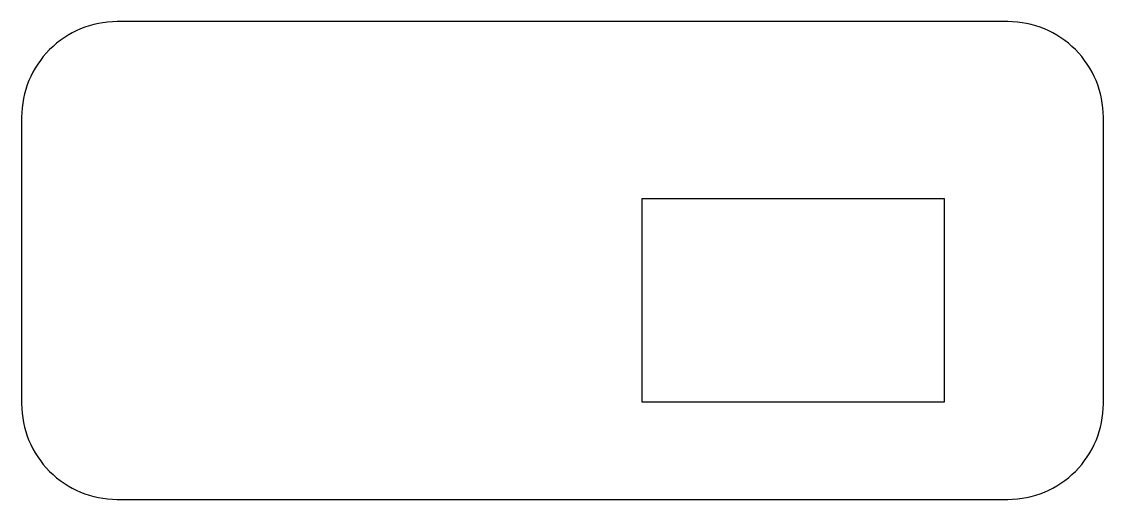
# Model space of a CAD drawing. Header units: millimetres. Extents: x -207 to -173, y 60 to 75.
import ezdxf

# ---------------------------------------------------------------- set-up
doc = ezdxf.new("R2010")
doc.units = ezdxf.units.MM
doc.layers.get('0').update_dxf_attribs({"linetype": 'CONTINUOUS'})

msp = doc.modelspace()

# ---------------------------------------------------------------- linework, layer by layer
msp.add_lwpolyline([(-176, 75), (-204, 75, 0.414214), (-207, 72), (-207, 63, 0.414214), (-204, 60), (-176, 60, 0.414214), (-173, 63), (-173, 72, 0.414214)], format="xyb", close=True)
msp.add_lwpolyline([(-178, 69.45), (-178, 63.05), (-187.5, 63.05), (-187.5, 69.45)], close=True)

doc.saveas('drawing.dxf')
